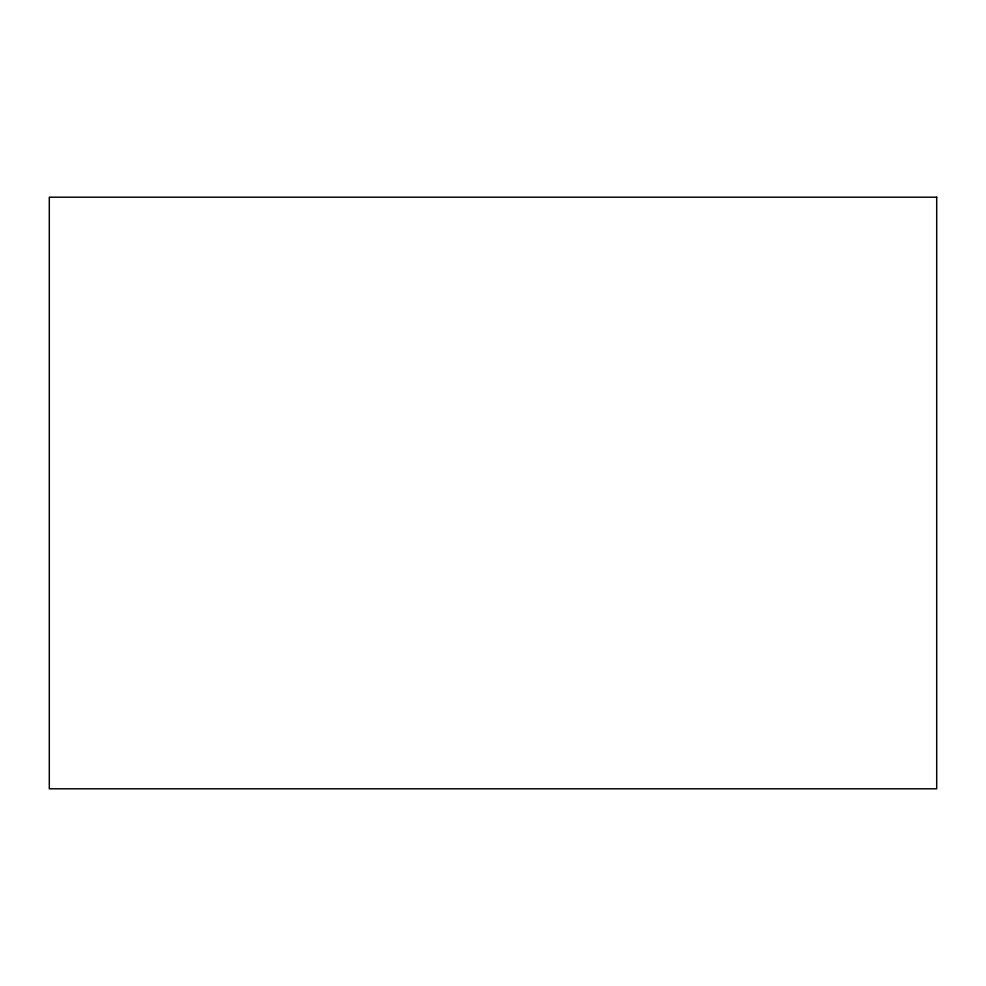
<?xml version="1.0" encoding="UTF-8"?>
<svg xmlns="http://www.w3.org/2000/svg" width="986" height="986" viewBox="0 0 986 986"><rect width="100%" height="100%" fill="white"/><g stroke="black" fill="none" stroke-linecap="round" stroke-linejoin="round"><path stroke-width="1.48" d="M936.7 197.2L49.3 197.2L49.3 788.8L936.7 788.8L936.7 197.2"/></g></svg>
